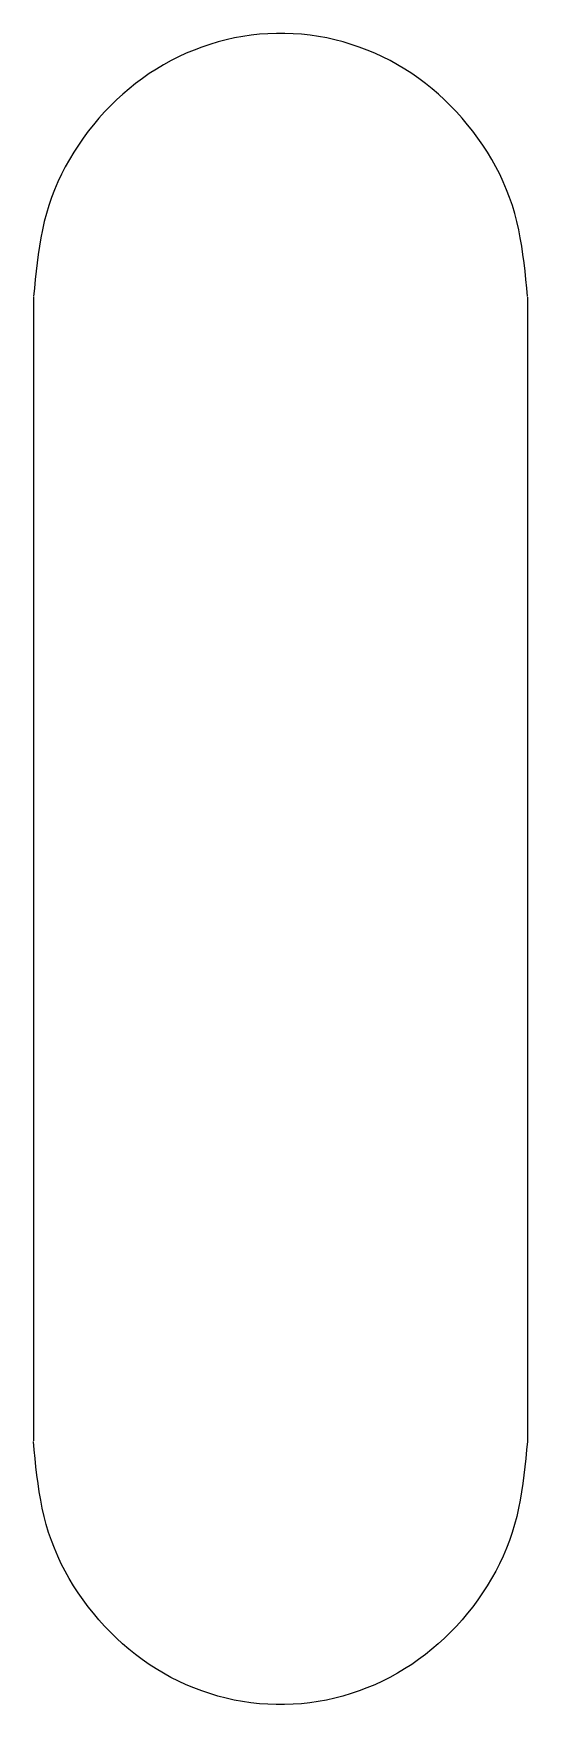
# Model space of a CAD drawing. Extents: x 68 to 90.7, y 72.2 to 149.
import ezdxf

# ---------------------------------------------------------------- set-up
doc = ezdxf.new("R2010")
doc.units = 0
doc.layers.add('LAYER_1', color=7, linetype='CONTINUOUS')

msp = doc.modelspace()

# ---------------------------------------------------------------- linework, layer by layer
at = {"layer": 'LAYER_1', "color": 7}
for p, q in [((78.749, 148.986), (78.362, 148.958)), ((79.137, 149), (78.749, 148.986)), ((79.525, 149), (79.137, 149)), ((79.912, 148.986), (79.525, 149)), ((80.299, 148.958), (79.912, 148.986)), ((75.355, 148.235), (74.997, 148.086)), ((75.718, 148.373), (75.355, 148.235)), ((76.085, 148.497), (75.718, 148.373)), ((76.457, 148.608), (76.085, 148.497)), ((76.833, 148.706), (76.457, 148.608)), ((77.211, 148.79), (76.833, 148.706)), ((77.593, 148.86), (77.211, 148.79)), ((77.977, 148.916), (77.593, 148.86)), ((78.362, 148.958), (77.977, 148.916)), ((80.685, 148.916), (80.299, 148.958)), ((81.068, 148.86), (80.685, 148.916)), ((81.45, 148.79), (81.068, 148.86)), ((81.829, 148.706), (81.45, 148.79)), ((82.204, 148.608), (81.829, 148.706)), ((82.576, 148.497), (82.204, 148.608)), ((82.944, 148.373), (82.576, 148.497)), ((83.307, 148.235), (82.944, 148.373)), ((83.665, 148.086), (83.307, 148.235)), ((73.959, 147.562), (73.626, 147.364)), ((74.298, 147.749), (73.959, 147.562)), ((74.645, 147.923), (74.298, 147.749)), ((74.997, 148.086), (74.645, 147.923)), ((84.017, 147.923), (83.665, 148.086)), ((84.363, 147.749), (84.017, 147.923)), ((84.703, 147.562), (84.363, 147.749)), ((85.035, 147.364), (84.703, 147.562)), ((72.673, 146.701), (72.371, 146.459)), ((72.983, 146.933), (72.673, 146.701)), ((73.301, 147.154), (72.983, 146.933)), ((73.626, 147.364), (73.301, 147.154)), ((85.361, 147.154), (85.035, 147.364)), ((85.678, 146.933), (85.361, 147.154)), ((85.988, 146.701), (85.678, 146.933)), ((86.29, 146.459), (85.988, 146.701)), ((71.792, 145.945), (71.515, 145.673)), ((72.078, 146.207), (71.792, 145.945)), ((72.371, 146.459), (72.078, 146.207)), ((86.584, 146.207), (86.29, 146.459)), ((86.869, 145.945), (86.584, 146.207)), ((87.146, 145.673), (86.869, 145.945)), ((71.247, 145.393), (70.987, 145.104)), ((71.515, 145.673), (71.247, 145.393)), ((87.415, 145.393), (87.146, 145.673)), ((87.674, 145.104), (87.415, 145.393)), ((70.495, 144.502), (70.263, 144.189)), ((70.736, 144.807), (70.495, 144.502)), ((70.987, 145.104), (70.736, 144.807)), ((87.925, 144.807), (87.674, 145.104)), ((88.167, 144.502), (87.925, 144.807)), ((88.399, 144.189), (88.167, 144.502)), ((70.04, 143.869), (69.829, 143.543)), ((70.263, 144.189), (70.04, 143.869)), ((88.621, 143.869), (88.399, 144.189)), ((88.833, 143.543), (88.621, 143.869)), ((69.439, 142.87), (69.261, 142.525)), ((69.628, 143.209), (69.439, 142.87)), ((69.829, 143.543), (69.628, 143.209)), ((89.033, 143.209), (88.833, 143.543)), ((89.223, 142.87), (89.033, 143.209)), ((89.4, 142.525), (89.223, 142.87)), ((69.096, 142.175), (68.944, 141.82)), ((69.261, 142.525), (69.096, 142.175)), ((89.565, 142.175), (89.4, 142.525)), ((89.717, 141.82), (89.565, 142.175)), ((68.806, 141.46), (68.682, 141.096)), ((68.944, 141.82), (68.806, 141.46)), ((89.855, 141.46), (89.717, 141.82)), ((89.98, 141.096), (89.855, 141.46)), ((68.571, 140.728), (68.474, 140.356)), ((68.682, 141.096), (68.571, 140.728)), ((90.09, 140.728), (89.98, 141.096)), ((90.187, 140.356), (90.09, 140.728)), ((68.389, 139.981), (68.315, 139.604)), ((68.474, 140.356), (68.389, 139.981)), ((90.272, 139.981), (90.187, 140.356)), ((90.346, 139.604), (90.272, 139.981)), ((68.25, 139.224), (68.193, 138.842)), ((68.315, 139.604), (68.25, 139.224)), ((90.411, 139.224), (90.346, 139.604)), ((90.468, 138.842), (90.411, 139.224)), ((68.143, 138.458), (68.098, 138.072)), ((68.193, 138.842), (68.143, 138.458)), ((90.519, 138.458), (90.468, 138.842)), ((90.564, 138.072), (90.519, 138.458)), ((68.057, 137.686), (68.018, 137.299)), ((68.098, 138.072), (68.057, 137.686)), ((90.605, 137.686), (90.564, 138.072)), ((90.643, 137.299), (90.605, 137.686)), ((67.977, 136.878), (67.977, 135.76)), ((68.018, 137.299), (67.981, 136.911)), ((90.68, 136.911), (90.643, 137.299)), ((90.674, 136.876), (90.674, 135.758)), ((67.977, 135.76), (67.977, 134.641)), ((90.674, 135.758), (90.674, 134.64)), ((67.977, 134.641), (67.977, 133.523)), ((90.674, 134.64), (90.674, 133.521)), ((67.977, 133.523), (67.977, 132.405)), ((90.674, 133.521), (90.674, 132.403)), ((67.977, 132.405), (67.977, 131.287)), ((90.674, 132.403), (90.674, 131.285)), ((67.977, 131.287), (67.977, 130.169)), ((90.674, 131.285), (90.674, 130.167)), ((67.977, 130.169), (67.977, 129.051)), ((90.674, 130.167), (90.674, 129.048)), ((67.977, 129.051), (67.977, 127.933)), ((90.674, 129.048), (90.674, 127.93)), ((67.977, 127.933), (67.977, 126.814)), ((90.674, 127.93), (90.674, 126.812)), ((67.977, 126.814), (67.977, 125.696)), ((90.674, 126.812), (90.674, 125.693)), ((67.977, 125.696), (67.977, 124.578)), ((90.674, 125.693), (90.674, 124.575)), ((67.977, 124.578), (67.977, 123.46)), ((90.674, 124.575), (90.674, 123.457)), ((67.977, 123.46), (67.977, 122.342)), ((90.674, 123.457), (90.674, 122.339)), ((67.977, 122.342), (67.977, 121.224)), ((90.674, 122.339), (90.674, 121.22)), ((67.977, 121.224), (67.977, 120.106)), ((90.674, 121.22), (90.674, 120.102)), ((67.977, 120.106), (67.977, 118.987)), ((90.674, 120.102), (90.674, 118.984)), ((67.977, 118.987), (67.977, 117.869)), ((90.674, 118.984), (90.674, 117.865)), ((67.977, 117.869), (67.977, 116.751)), ((90.674, 117.865), (90.674, 116.747)), ((67.977, 116.751), (67.977, 115.633)), ((90.674, 116.747), (90.674, 115.629)), ((67.977, 115.633), (67.977, 114.515)), ((90.674, 115.629), (90.674, 114.511)), ((67.977, 114.515), (67.977, 113.397)), ((90.674, 114.511), (90.674, 113.392)), ((67.977, 113.397), (67.977, 112.279)), ((90.674, 113.392), (90.674, 112.274)), ((67.977, 112.279), (67.977, 111.16)), ((90.674, 112.274), (90.674, 111.156)), ((67.977, 111.16), (67.977, 110.042)), ((90.674, 111.156), (90.674, 110.037)), ((67.977, 110.042), (67.977, 108.924)), ((90.674, 110.037), (90.674, 108.919)), ((67.977, 108.924), (67.977, 107.806)), ((90.674, 108.919), (90.674, 107.801)), ((67.977, 107.806), (67.977, 106.688)), ((90.674, 107.801), (90.674, 106.683)), ((67.977, 106.688), (67.977, 105.57)), ((90.674, 106.683), (90.674, 105.564)), ((67.977, 105.57), (67.977, 104.452)), ((90.674, 105.564), (90.674, 104.446)), ((67.977, 104.452), (67.977, 103.333)), ((90.674, 104.446), (90.674, 103.328)), ((67.977, 103.333), (67.977, 102.215)), ((90.674, 103.328), (90.674, 102.209)), ((67.977, 102.215), (67.977, 101.097)), ((90.674, 102.209), (90.674, 101.091)), ((67.977, 101.097), (67.977, 99.979)), ((90.674, 101.091), (90.674, 99.973)), ((67.977, 99.979), (67.977, 98.861)), ((90.674, 99.973), (90.674, 98.855)), ((67.977, 98.861), (67.977, 97.743)), ((90.674, 98.855), (90.674, 97.736)), ((67.977, 97.743), (67.977, 96.625)), ((90.674, 97.736), (90.674, 96.618)), ((67.977, 96.625), (67.977, 95.506)), ((90.674, 96.618), (90.674, 95.5)), ((67.977, 95.506), (67.977, 94.388)), ((90.674, 95.5), (90.674, 94.381)), ((67.977, 94.388), (67.977, 93.27)), ((90.674, 94.381), (90.674, 93.263)), ((67.977, 93.27), (67.977, 92.152)), ((90.674, 93.263), (90.674, 92.145)), ((67.977, 92.152), (67.977, 91.034)), ((90.674, 92.145), (90.674, 91.027)), ((67.977, 91.034), (67.977, 89.916)), ((90.674, 91.027), (90.674, 89.908)), ((67.977, 89.916), (67.977, 88.798)), ((90.674, 89.908), (90.674, 88.79)), ((67.977, 88.798), (67.977, 87.679)), ((90.674, 88.79), (90.674, 87.672)), ((67.977, 87.679), (67.977, 86.561)), ((90.674, 87.672), (90.674, 86.553)), ((67.977, 86.561), (67.977, 85.443)), ((90.674, 86.553), (90.674, 85.435)), ((67.977, 85.443), (67.977, 84.325)), ((90.674, 85.435), (90.674, 84.317)), ((68.013, 83.91), (67.976, 84.297)), ((68.051, 83.523), (68.013, 83.91)), ((90.638, 83.91), (90.599, 83.523)), ((90.675, 84.297), (90.638, 83.91)), ((68.092, 83.137), (68.051, 83.523)), ((68.138, 82.751), (68.092, 83.137)), ((90.558, 83.137), (90.513, 82.751)), ((90.599, 83.523), (90.558, 83.137)), ((68.188, 82.367), (68.138, 82.751)), ((68.245, 81.985), (68.188, 82.367)), ((90.463, 82.367), (90.406, 81.985)), ((90.513, 82.751), (90.463, 82.367)), ((68.31, 81.605), (68.245, 81.985)), ((68.384, 81.228), (68.31, 81.605)), ((90.341, 81.605), (90.267, 81.228)), ((90.406, 81.985), (90.341, 81.605)), ((68.469, 80.853), (68.384, 81.228)), ((68.566, 80.481), (68.469, 80.853)), ((90.182, 80.853), (90.085, 80.481)), ((90.267, 81.228), (90.182, 80.853)), ((68.676, 80.113), (68.566, 80.481)), ((68.801, 79.749), (68.676, 80.113)), ((89.975, 80.113), (89.85, 79.749)), ((90.085, 80.481), (89.975, 80.113)), ((68.939, 79.389), (68.801, 79.749)), ((69.091, 79.034), (68.939, 79.389)), ((89.712, 79.389), (89.56, 79.034)), ((89.85, 79.749), (89.712, 79.389)), ((69.256, 78.684), (69.091, 79.034)), ((69.433, 78.339), (69.256, 78.684)), ((69.623, 77.999), (69.433, 78.339)), ((89.218, 78.339), (89.028, 77.999)), ((89.395, 78.684), (89.218, 78.339)), ((89.56, 79.034), (89.395, 78.684)), ((69.823, 77.666), (69.623, 77.999)), ((70.035, 77.34), (69.823, 77.666)), ((88.827, 77.666), (88.616, 77.34)), ((89.028, 77.999), (88.827, 77.666)), ((70.257, 77.02), (70.035, 77.34)), ((70.49, 76.707), (70.257, 77.02)), ((88.394, 77.02), (88.161, 76.707)), ((88.616, 77.34), (88.394, 77.02)), ((70.731, 76.402), (70.49, 76.707)), ((70.982, 76.105), (70.731, 76.402)), ((71.241, 75.816), (70.982, 76.105)), ((87.669, 76.105), (87.409, 75.816)), ((87.92, 76.402), (87.669, 76.105)), ((88.161, 76.707), (87.92, 76.402)), ((71.51, 75.535), (71.241, 75.816)), ((71.787, 75.264), (71.51, 75.535)), ((72.072, 75.002), (71.787, 75.264)), ((86.864, 75.264), (86.578, 75.002)), ((87.141, 75.535), (86.864, 75.264)), ((87.409, 75.816), (87.141, 75.535)), ((72.366, 74.75), (72.072, 75.002)), ((72.668, 74.508), (72.366, 74.75)), ((72.978, 74.276), (72.668, 74.508)), ((85.983, 74.508), (85.673, 74.276)), ((86.285, 74.75), (85.983, 74.508)), ((86.578, 75.002), (86.285, 74.75)), ((73.296, 74.055), (72.978, 74.276)), ((73.621, 73.845), (73.296, 74.055)), ((73.953, 73.647), (73.621, 73.845)), ((85.03, 73.845), (84.697, 73.647)), ((85.355, 74.055), (85.03, 73.845)), ((85.673, 74.276), (85.355, 74.055)), ((74.293, 73.46), (73.953, 73.647)), ((74.639, 73.286), (74.293, 73.46)), ((74.992, 73.123), (74.639, 73.286)), ((75.349, 72.973), (74.992, 73.123)), ((75.712, 72.836), (75.349, 72.973)), ((83.301, 72.973), (82.938, 72.836)), ((83.659, 73.123), (83.301, 72.973)), ((84.012, 73.286), (83.659, 73.123)), ((84.358, 73.46), (84.012, 73.286)), ((84.697, 73.647), (84.358, 73.46)), ((76.08, 72.712), (75.712, 72.836)), ((76.452, 72.601), (76.08, 72.712)), ((76.827, 72.503), (76.452, 72.601)), ((77.206, 72.419), (76.827, 72.503)), ((77.588, 72.349), (77.206, 72.419)), ((77.972, 72.293), (77.588, 72.349)), ((78.357, 72.251), (77.972, 72.293)), ((78.744, 72.223), (78.357, 72.251)), ((79.132, 72.209), (78.744, 72.223)), ((79.519, 72.209), (79.132, 72.209)), ((79.907, 72.223), (79.519, 72.209)), ((80.294, 72.251), (79.907, 72.223)), ((80.679, 72.293), (80.294, 72.251)), ((81.063, 72.349), (80.679, 72.293)), ((81.445, 72.419), (81.063, 72.349)), ((81.823, 72.503), (81.445, 72.419)), ((82.199, 72.601), (81.823, 72.503)), ((82.571, 72.712), (82.199, 72.601)), ((82.938, 72.836), (82.571, 72.712))]:
    msp.add_line(p, q, dxfattribs=at)

doc.saveas('drawing.dxf')
